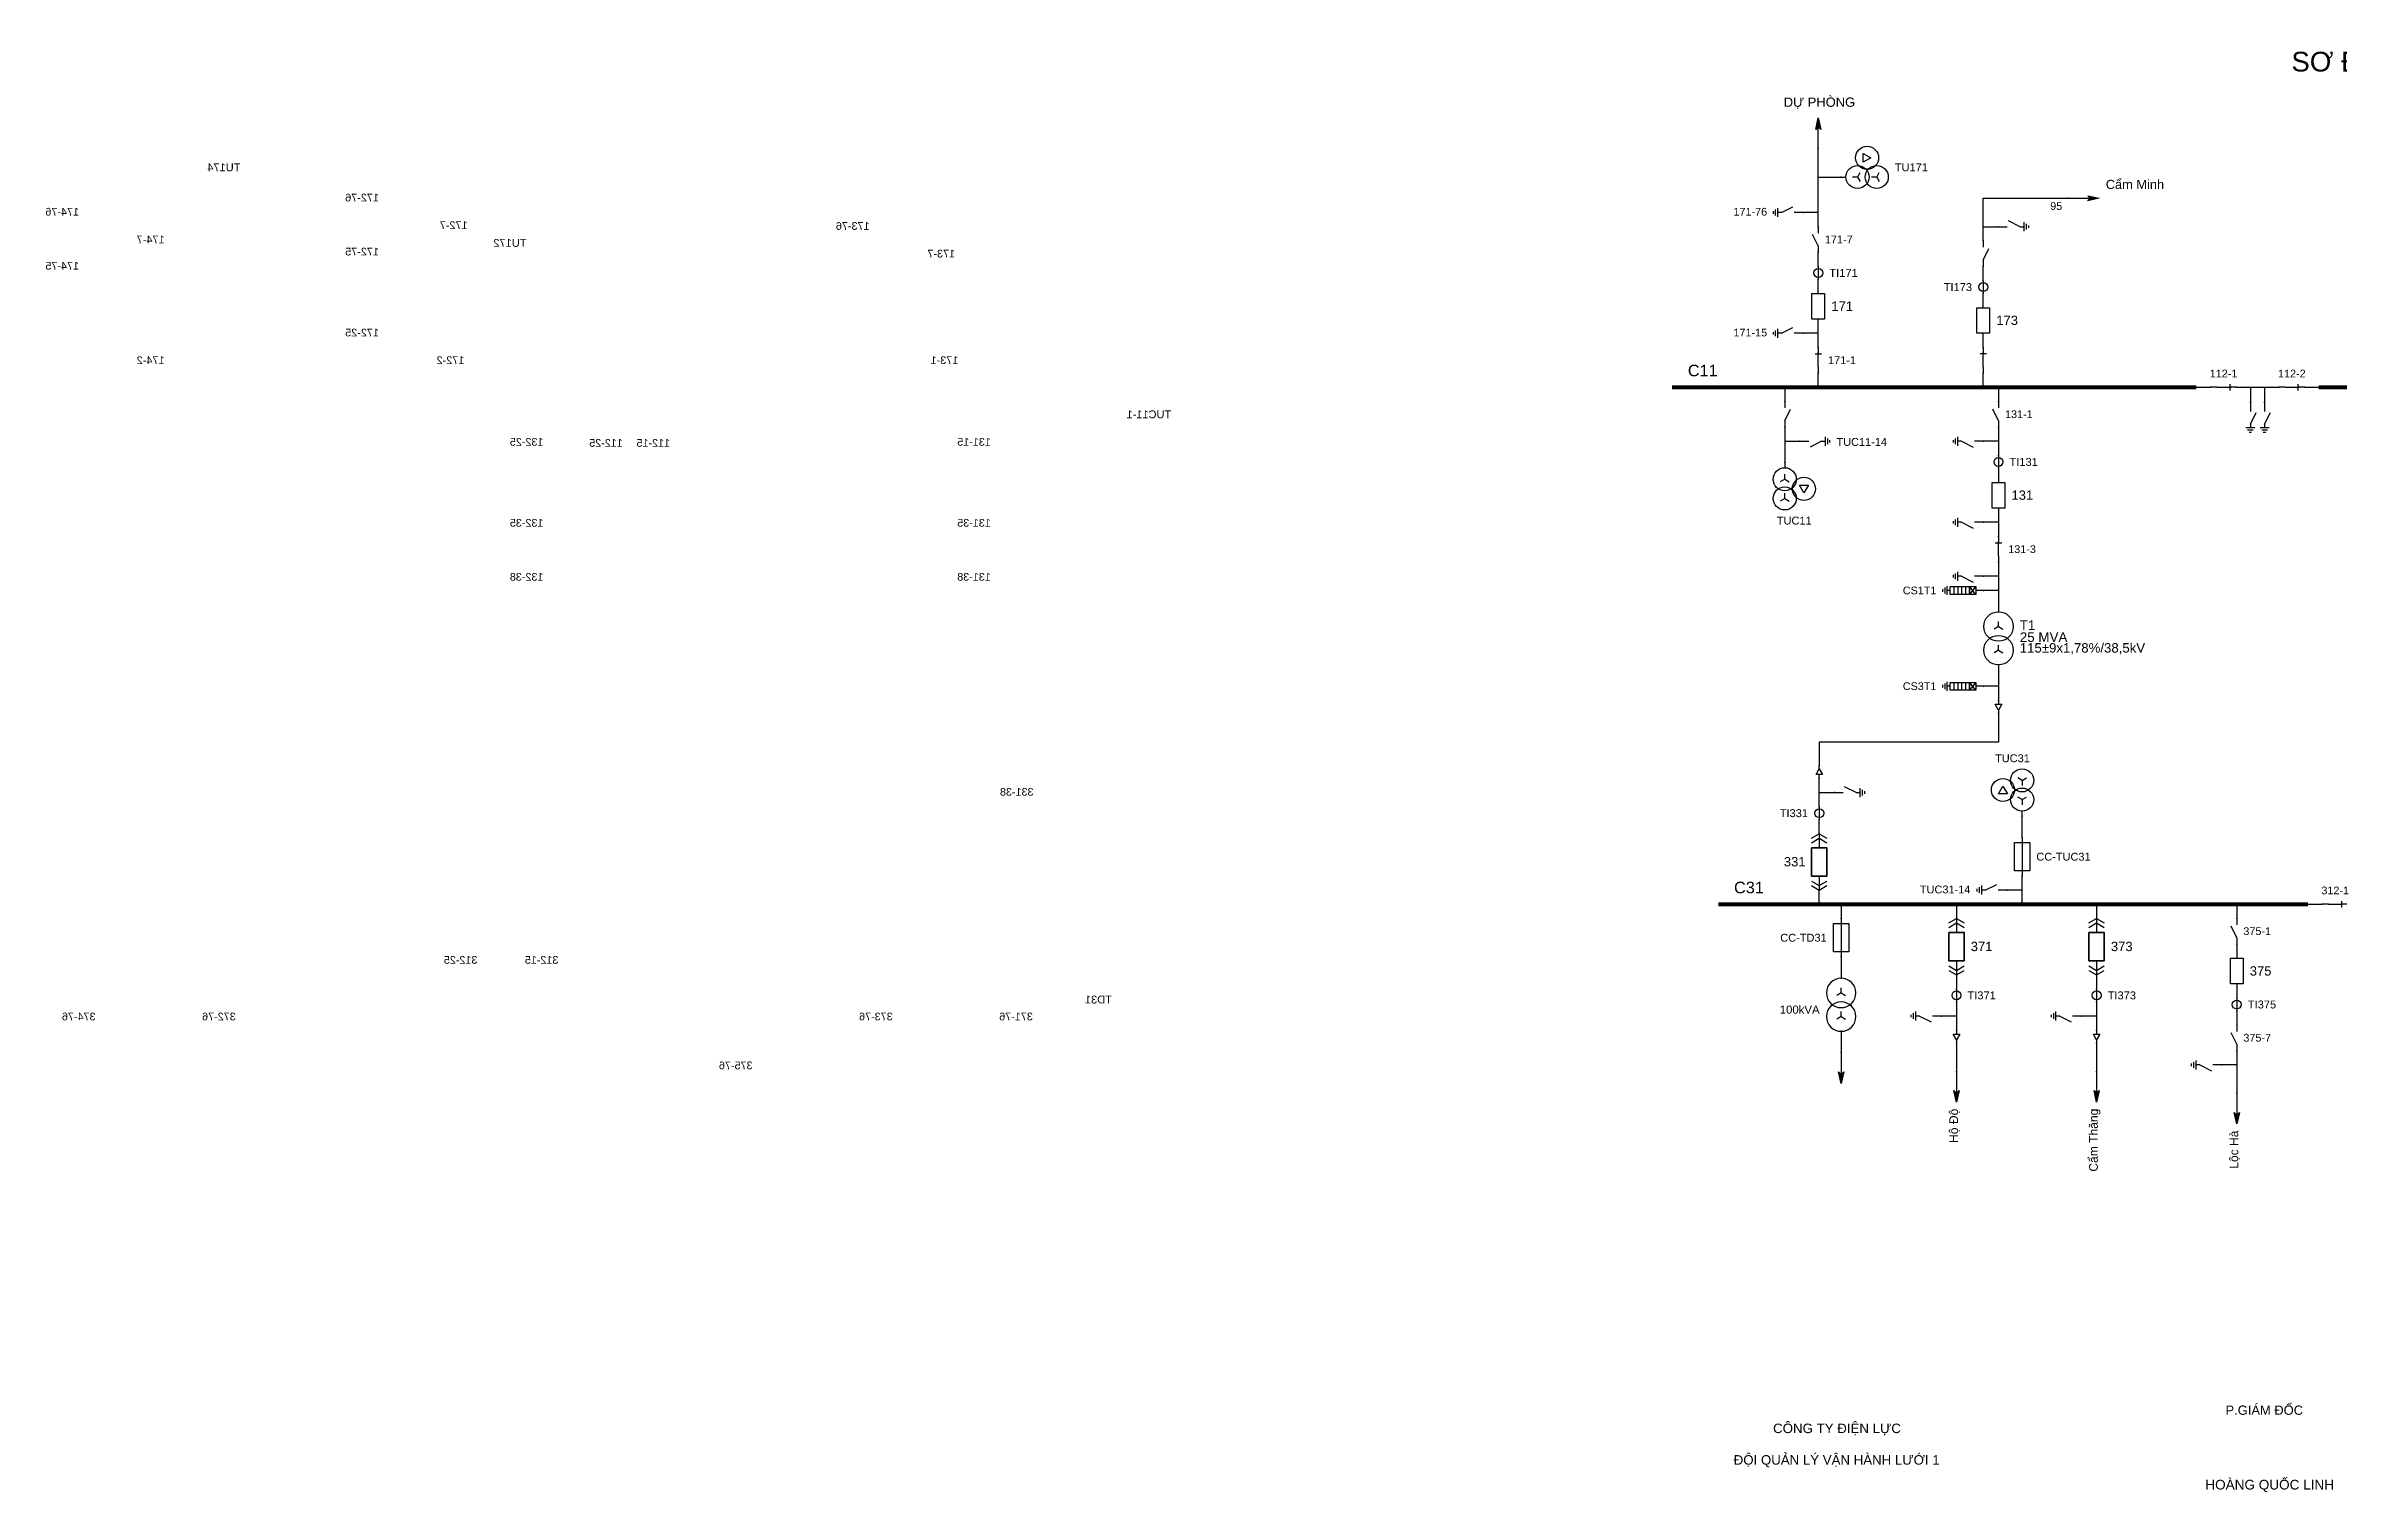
# Model space of a CAD drawing. Header units: millimetres. Extents: x -275 to 398, y 7 to 290.
# Drawn here: x -274.6 to 173, y 7.5 to 290.1 of the extents above; entities that cross this region are included whole.
import ezdxf

# ---------------------------------------------------------------- set-up
doc = ezdxf.new("R2010")
doc.units = ezdxf.units.MM
for name, color, linetype, lineweight in [('BUSBAR_110KV', 1, 'Continuous', 50), ('BUSBAR_35KV', 30, 'Continuous', 50), ('HV_110KV', 1, 'Continuous', 25), ('MV_35KV', 30, 'Continuous', 25), ('SLD_OTHER', 7, 'Continuous', 25)]:
    doc.layers.add(name, color=color, linetype=linetype, lineweight=lineweight)
doc.layers.add('SYM_PORTS', color=8, linetype='Continuous', plot=False)
doc.layers.add('TEXT', color=7, linetype='Continuous')
doc.styles.add('SLD_TEXT', font='arial.ttf')

# ---------------------------------------------------------------- blocks, each defined once
blk = doc.blocks.new('SYM_DISCONNECTOR_CLOSED')
at = {"lineweight": 25}
for points in [[(-0.625, 1.25), (0.625, 1.25)], [(0, 2.5), (0, 1.25)], [(0, -1.25), (0, 1.5)], [(0, -1.25), (0, -2.5)]]:
    blk.add_lwpolyline(points, dxfattribs=at)
at = {"layer": 'SYM_PORTS'}
for p in [(0, 2.5), (0, -2.5)]:
    blk.add_point(p, dxfattribs=at)
blk.add_attdef('DEVICE_CODE', (1.625, -0.5), '', height=2)
blk = doc.blocks.new('SYM_EARTHING_SWITCH_OPEN')
at = {"lineweight": 25}
for points in [[(0, -1.25), (-1.125, 1)], [(0, 3), (0, 1.25)], [(-0.875, -2), (0.875, -2)], [(-0.5625, -2.4375), (0.5625, -2.4375)], [(-0.25, -2.875), (0.25, -2.875)], [(0, -1.25), (0, -2)]]:
    blk.add_lwpolyline(points, dxfattribs=at)
at = {"layer": 'SYM_PORTS'}
blk.add_point((0, 3), dxfattribs=at)
blk.add_attdef('DEVICE_CODE', (1.875, 0), '', height=2)
blk = doc.blocks.new('SYM_CIRCUIT_BREAKER')
at = {"lineweight": 25}
blk.add_lwpolyline([(-1.25, 2.5), (1.25, 2.5), (1.25, -2.5), (-1.25, -2.5)], close=True, dxfattribs=at)
at = {"layer": 'SYM_PORTS'}
for p in [(0, 2.5), (0, -2.5)]:
    blk.add_point(p, dxfattribs=at)
blk.add_attdef('DEVICE_CODE', (2.25, -0.5), '', height=2)
at = {"flags": 1}
blk.add_attdef('RATING', (2.25, -3.5), '', height=2, dxfattribs=at)
blk = doc.blocks.new('SYM_CURRENT_TRANSFORMER')
at = {"lineweight": 25}
blk.add_lwpolyline([(0, 1.25), (0, -1.25)], dxfattribs=at)
blk.add_circle((0, 0), 0.875, dxfattribs=at)
at = {"layer": 'SYM_PORTS'}
for p in [(0, 1.25), (0, -1.25)]:
    blk.add_point(p, dxfattribs=at)
blk.add_attdef('DEVICE_CODE', (1.875, -1.75), '', height=2)
at = {"flags": 1}
blk.add_attdef('RATIO', (1.875, -4.75), '', height=2, dxfattribs=at)
blk = doc.blocks.new('SYM_DISCONNECTOR_OPEN')
at = {"lineweight": 25}
for points in [[(0, -1.25), (-1.125, 1)], [(0, 2.5), (0, 1.25)], [(0, -1.25), (0, -2.5)]]:
    blk.add_lwpolyline(points, dxfattribs=at)
at = {"layer": 'SYM_PORTS'}
for p in [(0, 2.5), (0, -2.5)]:
    blk.add_point(p, dxfattribs=at)
blk.add_attdef('DEVICE_CODE', (1, -0.5), '', height=2)
blk = doc.blocks.new('SYM_VOLTAGE_TRANSFORMER')
at = {"lineweight": 25}
for points in [[(0, 4.625), (0, 3.625)], [(0, 1.375), (-0.8625, 0.875)], [(0, 1.375), (0, 2.375)], [(0, 1.375), (0.8625, 0.875)], [(0, -2.375), (-0.8625, -2.875)], [(0, -2.375), (0, -1.375)], [(0, -2.375), (0.8625, -2.875)]]:
    blk.add_lwpolyline(points, dxfattribs=at)
blk.add_lwpolyline([(2.875, 0.25), (4.625, 0.25), (3.75, -1.25)], close=True, dxfattribs=at)
for centre in [(0, 1.375), (3.75, -0.5), (0, -2.375)]:
    blk.add_circle(centre, 2.25, dxfattribs=at)
at = {"layer": 'SYM_PORTS'}
blk.add_point((0, 4.625), dxfattribs=at)
blk.add_attdef('DEVICE_CODE', (7, 1.625), '', height=2)
at = {"flags": 1}
blk.add_attdef('RATIO', (7, -1.375), '', height=2, dxfattribs=at)
blk = doc.blocks.new('SYM_LINE_FEEDER_ARROW')
blk.add_hatch(color=7).paths.add_polyline_path([(0, -3), (-0.5, -0.75), (0, -1.25), (0.5, -0.75)])
at = {"lineweight": 25}
blk.add_lwpolyline([(0, 3), (0, -1.25)], dxfattribs=at)
blk.add_lwpolyline([(0, -3), (-0.5, -0.75), (0, -1.25), (0.5, -0.75)], close=True, dxfattribs=at)
at = {"layer": 'SYM_PORTS'}
blk.add_point((0, 3), dxfattribs=at)
blk.add_attdef('LINE_NAME', (1.5, 0), '', height=2)
blk = doc.blocks.new('SYM_SURGE_ARRESTER')
at = {"lineweight": 25}
for points in [[(-0.75, 2.5), (0.75, 2.5), (0.75, 1.25), (-0.75, 1.25)], [(-0.75, 1.25), (0.75, 1.25), (0.75, -2.5), (-0.75, -2.5)]]:
    blk.add_lwpolyline(points, close=True, dxfattribs=at)
for points in [[(-0.75, 2.5), (0.75, 1.25)], [(0.75, 2.5), (-0.75, 1.25)], [(-0.75, 0.5), (0.75, 0.5)], [(0, 4), (0, 2.5)], [(-0.875, -3.125), (0.875, -3.125)], [(-0.75, -0.25), (0.75, -0.25)], [(-0.75, -1), (0.75, -1)], [(-0.75, -1.75), (0.75, -1.75)], [(-0.5625, -3.5625), (0.5625, -3.5625)], [(-0.25, -4), (0.25, -4)], [(0, -2.5), (0, -3.125)]]:
    blk.add_lwpolyline(points, dxfattribs=at)
at = {"layer": 'SYM_PORTS'}
blk.add_point((0, 4), dxfattribs=at)
blk.add_attdef('DEVICE_CODE', (1.875, 1), '', height=2)
blk = doc.blocks.new('SYM_TRANSFORMER_2W')
at = {"lineweight": 25}
for points in [[(0, 2.3125), (-0.8625, 1.8125)], [(0, 2.3125), (0, 3.3125)], [(0, 2.3125), (0.8625, 1.8125)], [(0, -2.3125), (-0.8625, -2.8125)], [(0, -2.3125), (0, -1.3125)], [(0, -2.3125), (0.8625, -2.8125)]]:
    blk.add_lwpolyline(points, dxfattribs=at)
for centre in [(0, 2.3125), (0, -2.3125)]:
    blk.add_circle(centre, 2.875, dxfattribs=at)
at = {"layer": 'SYM_PORTS'}
for p in [(0, 5.1875), (0, -5.1875)]:
    blk.add_point(p, dxfattribs=at)
blk.add_attdef('DEVICE_CODE', (3.875, 2.1875), '', height=2)
at = {"flags": 1}
for tag, p in [('POWER', (3.875, -0.8125)), ('VOLTAGE_RATIO', (3.875, -3.8125))]:
    blk.add_attdef(tag, p, '', height=2, dxfattribs=at)
blk = doc.blocks.new('SYM_CABLE_TERMINATION')
at = {"lineweight": 25}
blk.add_lwpolyline([(-0.625, 0.5), (0.625, 0.5), (0, -0.625)], close=True, dxfattribs=at)
for points in [[(0, 1.25), (0, 0.5)], [(0, -0.625), (0, -1.25)]]:
    blk.add_lwpolyline(points, dxfattribs=at)
at = {"layer": 'SYM_PORTS'}
for p in [(0, 1.25), (0, -1.25)]:
    blk.add_point(p, dxfattribs=at)
blk = doc.blocks.new('SYM_FUSE_DISCONNECTOR')
at = {"lineweight": 25}
blk.add_lwpolyline([(-1.5, 2.75), (1.5, 2.75), (1.5, -2.75), (-1.5, -2.75)], close=True, dxfattribs=at)
blk.add_lwpolyline([(0, 3.75), (0, -3.75)], dxfattribs=at)
at = {"layer": 'SYM_PORTS'}
for p in [(0, 3.75), (0, -3.75)]:
    blk.add_point(p, dxfattribs=at)
blk.add_attdef('DEVICE_CODE', (2.5, 0.75), '', height=2)
at = {"flags": 1}
blk.add_attdef('RATING', (2.5, -2.25), '', height=2, dxfattribs=at)
blk = doc.blocks.new('SYM_DRAWOUT_BREAKER')
at = {"lineweight": 25}
for points in [[(-1.5, 4.625), (0, 5.5), (1.5, 4.625)], [(-1.5, 3.75), (0, 4.625), (1.5, 3.75)], [(0, 5.5), (0, 2.75)], [(-1.5, -3.75), (0, -4.625), (1.5, -3.75)], [(0, -2.75), (0, -5.5)], [(-1.5, -4.625), (0, -5.5), (1.5, -4.625)]]:
    blk.add_lwpolyline(points, dxfattribs=at)
at = {"lineweight": 35}
blk.add_lwpolyline([(-1.5, 2.75), (1.5, 2.75), (1.5, -2.75), (-1.5, -2.75)], close=True, dxfattribs=at)
at = {"layer": 'SYM_PORTS'}
for p in [(0, 5.5), (0, -5.5)]:
    blk.add_point(p, dxfattribs=at)
blk.add_attdef('DEVICE_CODE', (2.5, 2.5), '', height=2)
at = {"flags": 1}
blk.add_attdef('RATING', (2.5, -0.5), '', height=2, dxfattribs=at)

msp = doc.modelspace()

# ---------------------------------------------------------------- linework, layer by layer
at = {"layer": 'BUSBAR_110KV', "const_width": 0.791}
for points in [[(42.91, 223.36), (145.29, 223.36)], [(169.16, 223.36), (289.67, 223.36)]]:
    msp.add_lwpolyline(points, dxfattribs=at)
at = {"layer": 'BUSBAR_35KV', "const_width": 0.791}
msp.add_lwpolyline([(51.94, 122.36), (167.08, 122.36)], dxfattribs=at)
at = {"layer": 'HV_110KV'}
for points in [[(71.46, 264.44), (71.46, 269.99)], [(71.46, 257.51), (71.46, 264.44)], [(71.46, 264.44), (75.88, 264.44)], [(103.67, 254.73), (103.67, 260.28), (120.32, 260.28)], [(71.46, 257.51), (68.51, 257.51)], [(71.46, 254.73), (71.46, 257.51)], [(103.67, 251.96), (103.67, 254.73)], [(103.67, 254.73), (106.62, 254.73)], [(71.46, 246.96), (71.46, 249.73)], [(103.67, 244.18), (103.67, 246.96)], [(71.46, 241.68), (71.46, 244.46)], [(103.67, 238.91), (103.67, 241.68)], [(71.46, 233.91), (68.51, 233.91)], [(71.46, 233.91), (71.46, 236.68)], [(71.46, 231.13), (71.46, 233.91)], [(103.67, 231.13), (103.67, 233.91)], [(71.46, 223.36), (71.46, 226.13)], [(103.67, 223.36), (103.67, 226.13)], [(64.91, 223.36), (64.91, 220.58)], [(106.65, 223.36), (106.65, 220.58)], [(145.29, 223.36), (148.06, 223.36)], [(153.06, 223.36), (155.83, 223.36)], [(155.83, 223.36), (155.83, 220.41)], [(155.83, 223.36), (158.61, 223.36)], [(158.61, 223.36), (158.61, 220.41)], [(158.61, 223.36), (161.38, 223.36)], [(166.38, 223.36), (169.16, 223.36)], [(64.91, 215.58), (64.91, 212.81)], [(106.65, 215.58), (106.65, 212.81)], [(64.91, 212.81), (67.86, 212.81)], [(64.91, 212.81), (64.91, 208.65)], [(106.65, 212.81), (103.71, 212.81)], [(106.65, 212.81), (106.65, 210.03)], [(106.65, 207.53), (106.65, 204.76)], [(106.65, 196.98), (103.71, 196.98)], [(106.65, 199.76), (106.65, 196.98)], [(106.65, 196.98), (106.65, 194.21)], [(106.65, 189.21), (106.65, 186.44)], [(106.65, 186.44), (103.71, 186.44)], [(106.65, 183.66), (103.71, 183.66)], [(106.65, 186.44), (106.65, 183.66)], [(106.65, 183.66), (106.65, 179.5)]]:
    msp.add_lwpolyline(points, dxfattribs=at)
at = {"layer": 'MV_35KV'}
for points in [[(106.65, 169.12), (106.65, 164.96)], [(106.65, 164.96), (103.71, 164.96)], [(106.65, 164.96), (106.65, 162.19)], [(106.65, 159.69), (106.65, 156.99), (106.65, 154.03), (71.66, 154.03), (71.66, 152.16), (71.66, 149.46)], [(71.66, 144.18), (71.66, 146.96)], [(71.66, 141.41), (71.66, 144.18)], [(71.66, 144.18), (74.6, 144.18)], [(71.66, 136.13), (71.66, 138.91)], [(111.27, 135.41), (111.27, 139.57)], [(111.27, 125.13), (111.27, 127.91)], [(71.66, 122.36), (71.66, 125.13)], [(75.93, 122.36), (75.93, 119.58)], [(98.45, 122.36), (98.45, 119.58)], [(111.27, 125.13), (108.32, 125.13)], [(111.27, 122.36), (111.27, 125.13)], [(125.81, 122.36), (125.81, 119.58)], [(153.18, 122.36), (153.18, 119.58)], [(167.08, 122.36), (169.85, 122.36)], [(75.93, 112.08), (75.93, 107.92)], [(153.18, 114.58), (153.18, 111.81)], [(98.45, 108.58), (98.45, 105.81)], [(125.81, 108.58), (125.81, 105.81)], [(98.45, 103.31), (98.45, 100.53)], [(125.81, 103.31), (125.81, 100.53)], [(153.18, 106.81), (153.18, 104.03)], [(98.45, 100.53), (95.5, 100.53)], [(98.45, 100.53), (98.45, 97.76)], [(125.81, 100.53), (122.87, 100.53)], [(125.81, 100.53), (125.81, 97.76)], [(153.18, 101.53), (153.18, 98.76)], [(98.45, 95.26), (98.45, 89.71)], [(125.81, 95.26), (125.81, 89.71)], [(153.18, 90.98), (150.23, 90.98)], [(153.18, 93.76), (153.18, 90.98)], [(153.18, 90.98), (153.18, 85.44)]]:
    msp.add_lwpolyline(points, dxfattribs=at)
at = {"layer": 'SLD_OTHER'}
msp.add_lwpolyline([(75.93, 97.55), (75.93, 93.38)], dxfattribs=at)

# ---------------------------------------------------------------- block references
at = {"layer": 'HV_110KV'}
for p, rotation in [((71.46, 272.99), 180), ((123.32, 260.28), 90)]:
    msp.add_blockref('SYM_LINE_FEEDER_ARROW', p, dxfattribs=dict(at, rotation=rotation))
ref = msp.add_blockref('SYM_VOLTAGE_TRANSFORMER', (248.99, 264.44), dxfattribs=dict(at, xscale=-1, rotation=270))
ref.add_attrib('DEVICE_CODE', 'TU174', (236.63, 265.56), dxfattribs={"layer": 'TEXT', "extrusion": (0, 0, -1), "height": 1.54, "style": 'SLD_TEXT'})
ref = msp.add_blockref('SYM_VOLTAGE_TRANSFORMER', (80.5, 264.44), dxfattribs=dict(at, rotation=90))
ref.add_attrib('DEVICE_CODE', 'TU171', (86.41, 265.56), dxfattribs={"layer": 'TEXT', "height": 1.54, "style": 'SLD_TEXT'})
ref = msp.add_blockref('SYM_EARTHING_SWITCH_OPEN', (205.43, 260.28), dxfattribs=dict(at, xscale=-1, rotation=90))
ref.add_attrib('DEVICE_CODE', '172-76', (209.59, 259.67), dxfattribs={"layer": 'TEXT', "extrusion": (0, 0, -1), "height": 1.512, "style": 'SLD_TEXT'})
ref = msp.add_blockref('SYM_VOLTAGE_TRANSFORMER', (185.88, 258.26), dxfattribs=dict(at, xscale=-1))
ref.add_attrib('DEVICE_CODE', 'TU172', (180.78, 250.8), dxfattribs={"layer": 'TEXT', "extrusion": (0, 0, -1), "height": 1.54, "style": 'SLD_TEXT'})
ref = msp.add_blockref('SYM_EARTHING_SWITCH_OPEN', (263.98, 257.51), dxfattribs=dict(at, xscale=-1, rotation=90))
ref.add_attrib('DEVICE_CODE', '174-76', (268.14, 256.9), dxfattribs={"layer": 'TEXT', "extrusion": (0, 0, -1), "height": 1.512, "style": 'SLD_TEXT'})
ref = msp.add_blockref('SYM_DISCONNECTOR_CLOSED', (199.48, 255.01), dxfattribs=dict(at, xscale=-1))
ref.add_attrib('DEVICE_CODE', '172-7', (192.26, 254.26), dxfattribs={"layer": 'TEXT', "extrusion": (0, 0, -1), "height": 1.526, "style": 'SLD_TEXT'})
ref = msp.add_blockref('SYM_EARTHING_SWITCH_OPEN', (109.62, 254.73), dxfattribs=dict(at, xscale=-1, rotation=90))
ref.add_attrib('DEVICE_CODE', '173-76', (113.78, 254.12), dxfattribs={"layer": 'TEXT', "extrusion": (0, 0, -1), "height": 1.512, "style": 'SLD_TEXT'})
ref = msp.add_blockref('SYM_EARTHING_SWITCH_OPEN', (65.51, 257.51), dxfattribs=dict(at, rotation=270))
ref.add_attrib('DEVICE_CODE', '171-76', (54.9, 256.9), dxfattribs={"layer": 'TEXT', "height": 1.512, "style": 'SLD_TEXT'})
ref = msp.add_blockref('SYM_DISCONNECTOR_OPEN', (258.03, 252.23), dxfattribs=dict(at, xscale=-1))
ref.add_attrib('DEVICE_CODE', '174-7', (251.44, 251.48), dxfattribs={"layer": 'TEXT', "extrusion": (0, 0, -1), "height": 1.526, "style": 'SLD_TEXT'})
ref = msp.add_blockref('SYM_EARTHING_SWITCH_OPEN', (205.43, 249.73), dxfattribs=dict(at, xscale=-1, rotation=90))
ref.add_attrib('DEVICE_CODE', '172-75', (209.59, 249.12), dxfattribs={"layer": 'TEXT', "extrusion": (0, 0, -1), "height": 1.512, "style": 'SLD_TEXT'})
ref = msp.add_blockref('SYM_DISCONNECTOR_OPEN', (103.67, 249.46), dxfattribs=dict(at, xscale=-1))
ref.add_attrib('DEVICE_CODE', '173-7', (97.08, 248.72), dxfattribs={"layer": 'TEXT', "extrusion": (0, 0, -1), "height": 1.514, "style": 'SLD_TEXT'})
ref = msp.add_blockref('SYM_DISCONNECTOR_OPEN', (71.46, 252.23), dxfattribs=at)
ref.add_attrib('DEVICE_CODE', '171-7', (72.74, 251.48), dxfattribs={"layer": 'TEXT', "height": 1.526, "style": 'SLD_TEXT'})
ref = msp.add_blockref('SYM_EARTHING_SWITCH_OPEN', (263.98, 246.96), dxfattribs=dict(at, xscale=-1, rotation=90))
ref.add_attrib('DEVICE_CODE', '174-75', (268.14, 246.35), dxfattribs={"layer": 'TEXT', "extrusion": (0, 0, -1), "height": 1.512, "style": 'SLD_TEXT'})
ref = msp.add_blockref('SYM_CURRENT_TRANSFORMER', (71.46, 245.71), dxfattribs=at)
ref.add_attrib('DEVICE_CODE', 'TI171', (73.61, 244.92), dxfattribs={"layer": 'TEXT', "height": 1.562, "style": 'SLD_TEXT'})
ref = msp.add_blockref('SYM_CURRENT_TRANSFORMER', (103.67, 242.93), dxfattribs=at)
ref.add_attrib('DEVICE_CODE', 'TI173', (95.95, 242.16), dxfattribs={"layer": 'TEXT', "height": 1.549, "style": 'SLD_TEXT'})
ref = msp.add_blockref('SYM_CIRCUIT_BREAKER', (71.46, 239.18), dxfattribs=at)
ref.add_attrib('DEVICE_CODE', '171', (73.99, 238.29), dxfattribs={"layer": 'TEXT', "height": 1.836, "style": 'SLD_TEXT'})
ref = msp.add_blockref('SYM_CIRCUIT_BREAKER', (103.67, 236.41), dxfattribs=at)
ref.add_attrib('DEVICE_CODE', '173', (106.21, 235.53), dxfattribs={"layer": 'TEXT', "height": 1.821, "style": 'SLD_TEXT'})
ref = msp.add_blockref('SYM_EARTHING_SWITCH_OPEN', (205.43, 233.91), dxfattribs=dict(at, xscale=-1, rotation=90))
ref.add_attrib('DEVICE_CODE', '172-25', (209.59, 233.3), dxfattribs={"layer": 'TEXT', "extrusion": (0, 0, -1), "height": 1.512, "style": 'SLD_TEXT'})
ref = msp.add_blockref('SYM_EARTHING_SWITCH_OPEN', (65.51, 233.91), dxfattribs=dict(at, rotation=270))
ref.add_attrib('DEVICE_CODE', '171-15', (54.9, 233.3), dxfattribs={"layer": 'TEXT', "height": 1.512, "style": 'SLD_TEXT'})
ref = msp.add_blockref('SYM_DISCONNECTOR_OPEN', (258.03, 228.63), dxfattribs=dict(at, xscale=-1))
ref.add_attrib('DEVICE_CODE', '174-2', (251.44, 227.89), dxfattribs={"layer": 'TEXT', "extrusion": (0, 0, -1), "height": 1.526, "style": 'SLD_TEXT'})
ref = msp.add_blockref('SYM_DISCONNECTOR_OPEN', (199.48, 228.63), dxfattribs=dict(at, xscale=-1))
ref.add_attrib('DEVICE_CODE', '172-2', (192.89, 227.89), dxfattribs={"layer": 'TEXT', "extrusion": (0, 0, -1), "height": 1.526, "style": 'SLD_TEXT'})
ref = msp.add_blockref('SYM_DISCONNECTOR_CLOSED', (103.67, 228.63), dxfattribs=dict(at, xscale=-1))
ref.add_attrib('DEVICE_CODE', '173-1', (96.45, 227.9), dxfattribs={"layer": 'TEXT', "extrusion": (0, 0, -1), "height": 1.514, "style": 'SLD_TEXT'})
ref = msp.add_blockref('SYM_DISCONNECTOR_CLOSED', (71.46, 228.63), dxfattribs=at)
ref.add_attrib('DEVICE_CODE', '171-1', (73.36, 227.89), dxfattribs={"layer": 'TEXT', "height": 1.526, "style": 'SLD_TEXT'})
ref = msp.add_blockref('SYM_DISCONNECTOR_CLOSED', (150.56, 223.36), dxfattribs=dict(at, rotation=270))
ref.add_attrib('DEVICE_CODE', '112-1', (147.9, 225.29), dxfattribs={"layer": 'TEXT', "height": 1.511, "style": 'SLD_TEXT'})
ref = msp.add_blockref('SYM_DISCONNECTOR_CLOSED', (163.88, 223.36), dxfattribs=dict(at, rotation=270))
ref.add_attrib('DEVICE_CODE', '112-2', (161.23, 225.29), dxfattribs={"layer": 'TEXT', "height": 1.511, "style": 'SLD_TEXT'})
ref = msp.add_blockref('SYM_EARTHING_SWITCH_OPEN', (158.61, 217.41), dxfattribs=dict(at, xscale=-1))
ref.add_attrib('DEVICE_CODE', '112-25', (161.96, 211.74), dxfattribs={"layer": 'TEXT', "extrusion": (0, 0, -1), "height": 1.508, "style": 'SLD_TEXT'})
ref = msp.add_blockref('SYM_EARTHING_SWITCH_OPEN', (155.83, 217.41), dxfattribs=dict(at, xscale=-1))
ref.add_attrib('DEVICE_CODE', '112-15', (152.73, 211.74), dxfattribs={"layer": 'TEXT', "extrusion": (0, 0, -1), "height": 1.508, "style": 'SLD_TEXT'})
ref = msp.add_blockref('SYM_DISCONNECTOR_OPEN', (64.91, 218.08), dxfattribs=dict(at, xscale=-1))
ref.add_attrib('DEVICE_CODE', 'TUC11-1', (54.9, 217.31), dxfattribs={"layer": 'TEXT', "extrusion": (0, 0, -1), "height": 1.534, "style": 'SLD_TEXT'})
ref = msp.add_blockref('SYM_DISCONNECTOR_OPEN', (106.65, 218.08), dxfattribs=at)
ref.add_attrib('DEVICE_CODE', '131-1', (107.93, 217.35), dxfattribs={"layer": 'TEXT', "height": 1.51, "style": 'SLD_TEXT'})
ref = msp.add_blockref('SYM_EARTHING_SWITCH_OPEN', (188.07, 212.81), dxfattribs=dict(at, xscale=-1, rotation=270))
ref.add_attrib('DEVICE_CODE', '132-25', (177.46, 211.95), dxfattribs={"layer": 'TEXT', "extrusion": (0, 0, -1), "height": 1.508, "style": 'SLD_TEXT'})
ref = msp.add_blockref('SYM_EARTHING_SWITCH_OPEN', (100.71, 212.81), dxfattribs=dict(at, xscale=-1, rotation=270))
ref.add_attrib('DEVICE_CODE', '131-15', (90.1, 211.95), dxfattribs={"layer": 'TEXT', "extrusion": (0, 0, -1), "height": 1.508, "style": 'SLD_TEXT'})
ref = msp.add_blockref('SYM_EARTHING_SWITCH_OPEN', (70.86, 212.81), dxfattribs=dict(at, rotation=90))
ref.add_attrib('DEVICE_CODE', 'TUC11-14', (75.02, 211.92), dxfattribs={"layer": 'TEXT', "height": 1.53, "style": 'SLD_TEXT'})
ref = msp.add_blockref('SYM_VOLTAGE_TRANSFORMER', (64.91, 204.02), dxfattribs=at)
ref.add_attrib('DEVICE_CODE', 'TUC11', (63.37, 196.55), dxfattribs={"layer": 'TEXT', "height": 1.536, "style": 'SLD_TEXT'})
ref = msp.add_blockref('SYM_CURRENT_TRANSFORMER', (106.65, 208.78), dxfattribs=at)
ref.add_attrib('DEVICE_CODE', 'TI131', (108.81, 208.01), dxfattribs={"layer": 'TEXT', "height": 1.546, "style": 'SLD_TEXT'})
ref = msp.add_blockref('SYM_CIRCUIT_BREAKER', (106.65, 202.26), dxfattribs=at)
ref.add_attrib('DEVICE_CODE', '131', (109.18, 201.38), dxfattribs={"layer": 'TEXT', "height": 1.821, "style": 'SLD_TEXT'})
ref = msp.add_blockref('SYM_EARTHING_SWITCH_OPEN', (188.07, 196.98), dxfattribs=dict(at, xscale=-1, rotation=270))
ref.add_attrib('DEVICE_CODE', '132-35', (177.46, 196.13), dxfattribs={"layer": 'TEXT', "extrusion": (0, 0, -1), "height": 1.508, "style": 'SLD_TEXT'})
ref = msp.add_blockref('SYM_EARTHING_SWITCH_OPEN', (100.71, 196.98), dxfattribs=dict(at, xscale=-1, rotation=270))
ref.add_attrib('DEVICE_CODE', '131-35', (90.1, 196.13), dxfattribs={"layer": 'TEXT', "extrusion": (0, 0, -1), "height": 1.508, "style": 'SLD_TEXT'})
ref = msp.add_blockref('SYM_DISCONNECTOR_CLOSED', (106.65, 191.71), dxfattribs=at)
ref.add_attrib('DEVICE_CODE', '131-3', (108.56, 190.98), dxfattribs={"layer": 'TEXT', "height": 1.51, "style": 'SLD_TEXT'})
ref = msp.add_blockref('SYM_EARTHING_SWITCH_OPEN', (188.07, 186.44), dxfattribs=dict(at, xscale=-1, rotation=270))
ref.add_attrib('DEVICE_CODE', '132-38', (177.46, 185.58), dxfattribs={"layer": 'TEXT', "extrusion": (0, 0, -1), "height": 1.508, "style": 'SLD_TEXT'})
ref = msp.add_blockref('SYM_EARTHING_SWITCH_OPEN', (100.71, 186.44), dxfattribs=dict(at, xscale=-1, rotation=270))
ref.add_attrib('DEVICE_CODE', '131-38', (90.1, 185.58), dxfattribs={"layer": 'TEXT', "extrusion": (0, 0, -1), "height": 1.508, "style": 'SLD_TEXT'})
ref = msp.add_blockref('SYM_SURGE_ARRESTER', (99.71, 183.66), dxfattribs=dict(at, rotation=270))
ref.add_attrib('DEVICE_CODE', 'CS1T1', (87.97, 182.92), dxfattribs={"layer": 'TEXT', "height": 1.506, "style": 'SLD_TEXT'})
ref = msp.add_blockref('SYM_TRANSFORMER_2W', (106.65, 174.31), dxfattribs=at)
ref.add_attrib('DEVICE_CODE', 'T1', (110.81, 175.97), dxfattribs={"layer": 'TEXT', "height": 1.845, "style": 'SLD_TEXT'})
at = {"layer": 'MV_35KV'}
ref = msp.add_blockref('SYM_SURGE_ARRESTER', (99.71, 164.96), dxfattribs=dict(at, rotation=270))
ref.add_attrib('DEVICE_CODE', 'CS3T1', (87.97, 164.22), dxfattribs={"layer": 'TEXT', "height": 1.506, "style": 'SLD_TEXT'})
for name, p in [('SYM_CABLE_TERMINATION', (106.65, 160.94)), ('SYM_CABLE_TERMINATION', (98.45, 96.51)), ('SYM_CABLE_TERMINATION', (125.81, 96.51)), ('SYM_LINE_FEEDER_ARROW', (98.45, 86.71)), ('SYM_LINE_FEEDER_ARROW', (125.81, 86.71)), ('SYM_LINE_FEEDER_ARROW', (153.18, 82.44))]:
    msp.add_blockref(name, p, dxfattribs=at)
at = {"layer": 'MV_35KV', "rotation": 180}
msp.add_blockref('SYM_CABLE_TERMINATION', (71.66, 148.21), dxfattribs=at)
at = {"layer": 'MV_35KV'}
ref = msp.add_blockref('SYM_VOLTAGE_TRANSFORMER', (111.27, 144.19), dxfattribs=dict(at, rotation=180))
ref.add_attrib('DEVICE_CODE', 'TUC31', (105.98, 150.12), dxfattribs={"layer": 'TEXT', "height": 1.536, "style": 'SLD_TEXT'})
ref = msp.add_blockref('SYM_EARTHING_SWITCH_OPEN', (77.6, 144.18), dxfattribs=dict(at, xscale=-1, rotation=90))
ref.add_attrib('DEVICE_CODE', '331-38', (81.76, 143.57), dxfattribs={"layer": 'TEXT', "extrusion": (0, 0, -1), "height": 1.508, "style": 'SLD_TEXT'})
ref = msp.add_blockref('SYM_CURRENT_TRANSFORMER', (71.66, 140.16), dxfattribs=at)
ref.add_attrib('DEVICE_CODE', 'TI331', (63.93, 139.39), dxfattribs={"layer": 'TEXT', "height": 1.546, "style": 'SLD_TEXT'})
ref = msp.add_blockref('SYM_DRAWOUT_BREAKER', (71.66, 130.63), dxfattribs=at)
ref.add_attrib('DEVICE_CODE', '331', (64.74, 129.76), dxfattribs={"layer": 'TEXT', "height": 1.821, "style": 'SLD_TEXT'})
ref = msp.add_blockref('SYM_FUSE_DISCONNECTOR', (111.27, 131.66), dxfattribs=at)
ref.add_attrib('DEVICE_CODE', 'CC-TUC31', (114.05, 130.89), dxfattribs={"layer": 'TEXT', "height": 1.533, "style": 'SLD_TEXT'})
ref = msp.add_blockref('SYM_EARTHING_SWITCH_OPEN', (105.32, 125.13), dxfattribs=dict(at, rotation=270))
ref.add_attrib('DEVICE_CODE', 'TUC31-14', (91.3, 124.49), dxfattribs={"layer": 'TEXT', "height": 1.53, "style": 'SLD_TEXT'})
ref = msp.add_blockref('SYM_DISCONNECTOR_CLOSED', (172.35, 122.36), dxfattribs=dict(at, rotation=270))
ref.add_attrib('DEVICE_CODE', '312-1', (169.7, 124.31), dxfattribs={"layer": 'TEXT', "height": 1.51, "style": 'SLD_TEXT'})
ref = msp.add_blockref('SYM_EARTHING_SWITCH_OPEN', (193.45, 116.41), dxfattribs=dict(at, xscale=-1))
ref.add_attrib('DEVICE_CODE', '312-25', (190.35, 110.74), dxfattribs={"layer": 'TEXT', "extrusion": (0, 0, -1), "height": 1.508, "style": 'SLD_TEXT'})
ref = msp.add_blockref('SYM_EARTHING_SWITCH_OPEN', (177.63, 116.41), dxfattribs=dict(at, xscale=-1))
ref.add_attrib('DEVICE_CODE', '312-15', (174.53, 110.74), dxfattribs={"layer": 'TEXT', "extrusion": (0, 0, -1), "height": 1.508, "style": 'SLD_TEXT'})
ref = msp.add_blockref('SYM_FUSE_DISCONNECTOR', (75.93, 115.83), dxfattribs=at)
ref.add_attrib('DEVICE_CODE', 'CC-TD31', (64.04, 115.06), dxfattribs={"layer": 'TEXT', "height": 1.536, "style": 'SLD_TEXT'})
ref = msp.add_blockref('SYM_DRAWOUT_BREAKER', (98.45, 114.08), dxfattribs=at)
ref.add_attrib('DEVICE_CODE', '371', (101.23, 113.21), dxfattribs={"layer": 'TEXT', "height": 1.821, "style": 'SLD_TEXT'})
ref = msp.add_blockref('SYM_DRAWOUT_BREAKER', (125.81, 114.08), dxfattribs=at)
ref.add_attrib('DEVICE_CODE', '373', (128.6, 113.21), dxfattribs={"layer": 'TEXT', "height": 1.821, "style": 'SLD_TEXT'})
ref = msp.add_blockref('SYM_DISCONNECTOR_OPEN', (153.18, 117.08), dxfattribs=at)
ref.add_attrib('DEVICE_CODE', '375-1', (154.46, 116.35), dxfattribs={"layer": 'TEXT', "height": 1.514, "style": 'SLD_TEXT'})
ref = msp.add_blockref('SYM_TRANSFORMER_2W', (75.93, 102.73), dxfattribs=dict(at, xscale=-1))
ref.add_attrib('DEVICE_CODE', 'TD31', (66.46, 102.98), dxfattribs={"layer": 'TEXT', "extrusion": (0, 0, -1), "height": 1.544, "style": 'SLD_TEXT'})
ref = msp.add_blockref('SYM_CIRCUIT_BREAKER', (153.18, 109.31), dxfattribs=at)
ref.add_attrib('DEVICE_CODE', '375', (155.71, 108.43), dxfattribs={"layer": 'TEXT', "height": 1.821, "style": 'SLD_TEXT'})
ref = msp.add_blockref('SYM_CURRENT_TRANSFORMER', (98.45, 104.56), dxfattribs=at)
ref.add_attrib('DEVICE_CODE', 'TI371', (100.6, 103.79), dxfattribs={"layer": 'TEXT', "height": 1.549, "style": 'SLD_TEXT'})
ref = msp.add_blockref('SYM_CURRENT_TRANSFORMER', (125.81, 104.56), dxfattribs=at)
ref.add_attrib('DEVICE_CODE', 'TI373', (127.97, 103.79), dxfattribs={"layer": 'TEXT', "height": 1.549, "style": 'SLD_TEXT'})
ref = msp.add_blockref('SYM_CURRENT_TRANSFORMER', (153.18, 102.78), dxfattribs=at)
ref.add_attrib('DEVICE_CODE', 'TI375', (155.34, 102.01), dxfattribs={"layer": 'TEXT', "height": 1.549, "style": 'SLD_TEXT'})
ref = msp.add_blockref('SYM_EARTHING_SWITCH_OPEN', (275.52, 100.53), dxfattribs=dict(at, xscale=-1, rotation=270))
ref.add_attrib('DEVICE_CODE', '374-76', (264.91, 99.68), dxfattribs={"layer": 'TEXT', "extrusion": (0, 0, -1), "height": 1.512, "style": 'SLD_TEXT'})
ref = msp.add_blockref('SYM_EARTHING_SWITCH_OPEN', (248.15, 100.53), dxfattribs=dict(at, xscale=-1, rotation=270))
ref.add_attrib('DEVICE_CODE', '372-76', (237.54, 99.68), dxfattribs={"layer": 'TEXT', "extrusion": (0, 0, -1), "height": 1.512, "style": 'SLD_TEXT'})
ref = msp.add_blockref('SYM_EARTHING_SWITCH_OPEN', (119.87, 100.53), dxfattribs=dict(at, xscale=-1, rotation=270))
ref.add_attrib('DEVICE_CODE', '373-76', (109.26, 99.68), dxfattribs={"layer": 'TEXT', "extrusion": (0, 0, -1), "height": 1.512, "style": 'SLD_TEXT'})
ref = msp.add_blockref('SYM_EARTHING_SWITCH_OPEN', (92.5, 100.53), dxfattribs=dict(at, xscale=-1, rotation=270))
ref.add_attrib('DEVICE_CODE', '371-76', (81.89, 99.68), dxfattribs={"layer": 'TEXT', "extrusion": (0, 0, -1), "height": 1.512, "style": 'SLD_TEXT'})
ref = msp.add_blockref('SYM_DISCONNECTOR_OPEN', (153.18, 96.26), dxfattribs=at)
ref.add_attrib('DEVICE_CODE', '375-7', (154.46, 95.53), dxfattribs={"layer": 'TEXT', "height": 1.514, "style": 'SLD_TEXT'})
ref = msp.add_blockref('SYM_EARTHING_SWITCH_OPEN', (147.23, 90.98), dxfattribs=dict(at, xscale=-1, rotation=270))
ref.add_attrib('DEVICE_CODE', '375-76', (136.62, 90.13), dxfattribs={"layer": 'TEXT', "extrusion": (0, 0, -1), "height": 1.512, "style": 'SLD_TEXT'})
at = {"layer": 'SLD_OTHER'}
msp.add_blockref('SYM_LINE_FEEDER_ARROW', (75.93, 90.38), dxfattribs=at)

# ---------------------------------------------------------------- texts
at = {"layer": 'TEXT', "attachment_point": 7, "style": 'SLD_TEXT'}
for s, insert, char_height in [('SƠ ĐỒ NHẤT THỨ TRẠM 110KV LỘC HÀ', (163.85, 284.2), 3.8541), ('DỰ PHÒNG', (64.72, 277.76), 1.808), ('Cẩm Minh', (127.6, 262.07), 1.789), ('95', (116.76, 257.99), 1.503), ('C11', (46, 225.47), 2.269), ('25 MVA', (110.81, 173.59), 1.871), ('115±9x1,78%/38,5kV', (110.81, 171.19), 1.8439), ('C31', (55.02, 124.47), 2.269), ('100kVA', (63.93, 100.96), 1.593), ('P.GIÁM ĐỐC', (150.98, 22.6), 1.807), ('CÔNG TY ĐIỆN LỰC', (62.64, 18.64), 1.8552), ('ĐỘI QUẢN LÝ VẬN HÀNH LƯỚI 1', (54.95, 12.38), 1.8517), ('HOÀNG QUỐC LINH', (147.04, 7.51), 1.8934)]:
    msp.add_mtext(s, dxfattribs=dict(at, insert=insert, char_height=char_height))
at = {"layer": 'TEXT', "attachment_point": 7, "rotation": 90, "style": 'SLD_TEXT'}
for s, insert, char_height in [('Hộ Độ', (99.11, 75.73), 1.692), ('Cẩm Thăng', (126.55, 70.13), 1.686), ('Lộc Hà', (153.83, 70.69), 1.686)]:
    msp.add_mtext(s, dxfattribs=dict(at, insert=insert, char_height=char_height))

doc.saveas('drawing.dxf')
